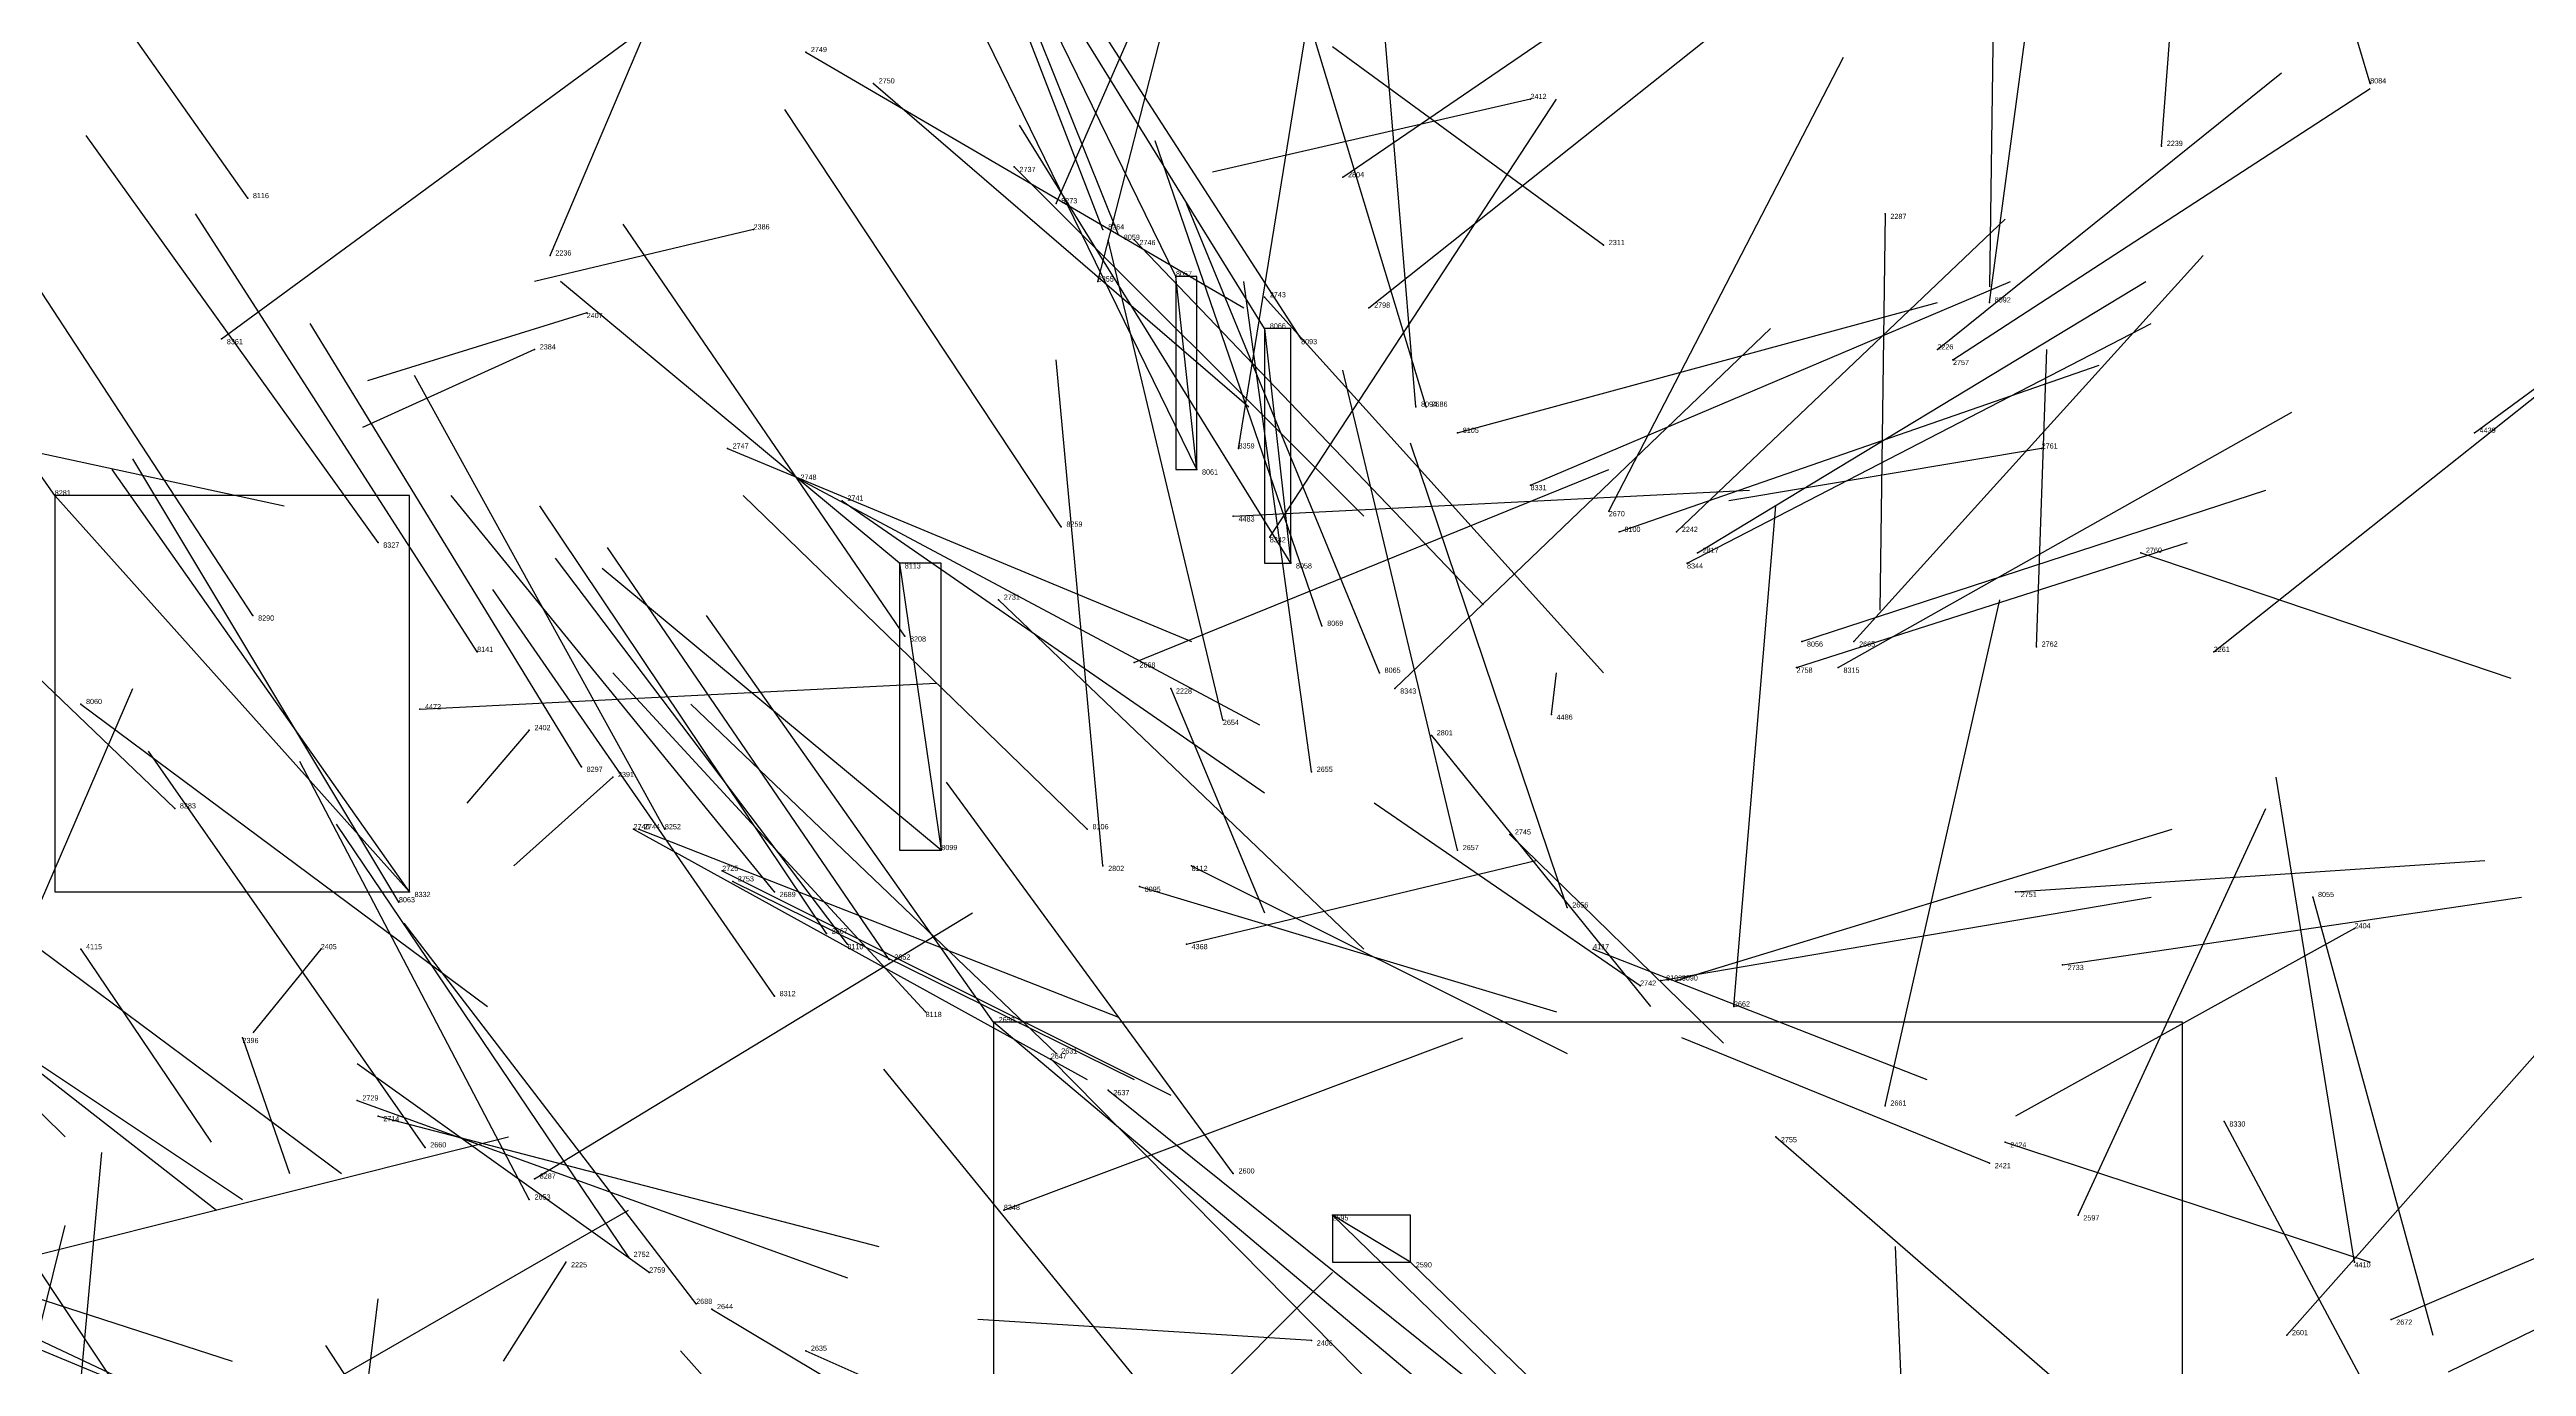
# Model space of a CAD drawing. Extents: x 59.1 to 70.8, y 600.3 to 605.1.
# Drawn here: x 67.438 to 67.913, y 603.617 to 603.8695 of the extents above; entities that cross this region are included whole.
import ezdxf

# ---------------------------------------------------------------- set-up
doc = ezdxf.new("R2010")
doc.units = 0
for name, color, linetype in [('Clients', 3, 'CONTINUOUS'), ('Facilities', 3, 'CONTINUOUS'), ('Facilities_lines', 3, 'CONTINUOUS'), ('Min_max_boxes', 1, 'CONTINUOUS'), ('Normals', 1, 'CONTINUOUS'), ('Source_points', 5, 'CONTINUOUS'), ('Text', 3, 'CONTINUOUS')]:
    doc.layers.add(name, color=color, linetype=linetype)

msp = doc.modelspace()

# ---------------------------------------------------------------- linework, layer by layer
at = {"layer": 'Clients', "color": 5}
for p in [(67.654, 603.826, 459.912), (67.439, 603.784, 458.736), (67.676, 603.771, 459.844), (67.609, 603.716, 459.093), (67.619, 603.683, 451.254), (67.684, 603.646, 450.888)]:
    msp.add_point(p, dxfattribs=at)
at = {"layer": 'Facilities', "color": 3}
for p in [(67.583, 603.869, 451.848), (67.596, 603.863, 451.774), (67.722, 603.86, 448.66), (67.883, 603.863, 459.43), (67.843, 603.851, 449.091), (67.623, 603.847, 451.704), (67.476, 603.841, 459.003), (67.686, 603.845, 452.281), (67.631, 603.84, 460.413), (67.79, 603.838, 449.122), (67.573, 603.835, 448.453), (67.64, 603.835, 460.075), (67.643, 603.834, 459.992), (67.646, 603.833, 451.636), (67.736, 603.832, 449.585), (67.534, 603.83, 452.472), (67.639, 603.825, 460.292), (67.671, 603.822, 451.565), (67.541, 603.819, 448.504), (67.691, 603.82, 452.174), (67.81, 603.821, 459.383), (67.471, 603.814, 462.062), (67.671, 603.816, 459.835), (67.678, 603.814, 459.753), (67.531, 603.812, 448.486), (67.8, 603.812, 452.419), (67.803, 603.81, 451.97), (67.7, 603.801, 459.679), (67.702, 603.801, 451.494), (67.708, 603.796, 459.261), (67.903, 603.796, 456.597), (67.568, 603.793, 451.843), (67.658, 603.789, 459.929), (67.666, 603.793, 460.256), (67.82, 603.793, 451.9), (67.582, 603.787, 451.77), (67.722, 603.786, 460.89), (67.59, 603.783, 451.696), (67.665, 603.78, 453.324), (67.737, 603.781, 451.428), (67.501, 603.775, 458.991), (67.632, 603.778, 458.965), (67.672, 603.776, 460.582), (67.739, 603.777, 459.358), (67.75, 603.777, 452.394), (67.601, 603.771, 459.132), (67.752, 603.771, 460.993), (67.754, 603.773, 452.006), (67.839, 603.773, 451.831), (67.477, 603.761, 458.835), (67.62, 603.764, 451.554), (67.602, 603.757, 458.886), (67.682, 603.759, 459.819), (67.774, 603.756, 459.294), (67.784, 603.756, 451.36), (67.52, 603.754, 458.697), (67.646, 603.752, 451.481), (67.773, 603.751, 451.939), (67.781, 603.751, 460.904), (67.819, 603.755, 451.887), (67.853, 603.754, 452.47), (67.653, 603.747, 452.012), (67.693, 603.75, 459.76), (67.696, 603.747, 460.716), (67.444, 603.744, 458.498), (67.509, 603.743, 453.354), (67.726, 603.742, 453.39), (67.53, 603.739, 448.45), (67.663, 603.741, 451.409), (67.703, 603.738, 452.019), (67.54, 603.732, 458.755), (67.546, 603.73, 448.426), (67.68, 603.731, 451.34), (67.462, 603.724, 458.632), (67.55, 603.72, 451.69), (67.551, 603.72, 451.768), (67.556, 603.72, 458.819), (67.637, 603.72, 459.012), (67.718, 603.719, 451.949), (67.64, 603.713, 452.315), (67.657, 603.713, 459.114), (67.708, 603.716, 451.268), (67.507, 603.708, 458.719), (67.567, 603.712, 451.617), (67.569, 603.71, 451.846), (67.577, 603.708, 451.546), (67.647, 603.709, 459.076), (67.815, 603.708, 451.802), (67.505, 603.706, 458.778), (67.729, 603.705, 451.196), (67.872, 603.707, 459.585), (67.587, 603.7, 451.471), (67.88, 603.701, 448.681), (67.444, 603.697, 455.793), (67.49, 603.697, 448.508), (67.591, 603.698, 459.029), (67.599, 603.695, 451.325), (67.656, 603.698, 457.586), (67.734, 603.697, 455.757), (67.824, 603.694, 451.736), (67.743, 603.69, 451.879), (67.747, 603.691, 459.294), (67.75, 603.691, 459.512), (67.577, 603.688, 458.965), (67.606, 603.685, 459.058), (67.761, 603.686, 451.127), (67.475, 603.68, 448.526), (67.63, 603.676, 451.18), (67.631, 603.677, 451.103), (67.641, 603.67, 451.033), (67.497, 603.668, 451.799), (67.79, 603.667, 451.058), (67.501, 603.665, 451.724), (67.769, 603.661, 451.81), (67.855, 603.664, 458.607), (67.51, 603.659, 451.278), (67.81, 603.656, 448.627), (67.813, 603.66, 448.816), (67.531, 603.653, 458.526), (67.665, 603.654, 450.962), (67.53, 603.649, 451.354), (67.621, 603.647, 460.674), (67.827, 603.646, 450.989), (67.537, 603.637, 448.45), (67.549, 603.638, 451.583), (67.699, 603.637, 450.816), (67.88, 603.637, 456.514), (67.553, 603.635, 451.886), (67.562, 603.629, 451.511), (67.565, 603.628, 451.135), (67.867, 603.623, 450.921), (67.887, 603.626, 451.468), (67.583, 603.62, 451.064), (67.68, 603.622, 448.576)]:
    msp.add_point(p, dxfattribs=at)
at = {"layer": 'Facilities_lines', "color": 3}
for p, q in [((67.658, 603.789, 459.929), (67.654, 603.826, 459.912)), ((67.671, 603.816, 459.835), (67.676, 603.771, 459.844)), ((67.507, 603.708, 458.719), (67.439, 603.784, 458.736)), ((67.601, 603.771, 459.132), (67.609, 603.716, 459.093)), ((67.847, 603.491, 451.377), (67.619, 603.683, 451.254)), ((67.699, 603.637, 450.816), (67.684, 603.646, 450.888))]:
    msp.add_line(p, q, dxfattribs=at)
at = {"layer": 'Min_max_boxes', "color": 1}
for p, q in [((67.658, 603.826, 459.912), (67.654, 603.826, 459.912)), ((67.654, 603.826, 459.912), (67.654, 603.789, 459.912)), ((67.658, 603.826, 459.929), (67.654, 603.826, 459.929)), ((67.654, 603.826, 459.929), (67.654, 603.789, 459.929)), ((67.654, 603.826, 459.912), (67.654, 603.826, 459.929)), ((67.658, 603.789, 459.912), (67.658, 603.826, 459.912)), ((67.658, 603.789, 459.929), (67.658, 603.826, 459.929)), ((67.658, 603.826, 459.912), (67.658, 603.826, 459.929)), ((67.676, 603.816, 459.835), (67.671, 603.816, 459.835)), ((67.671, 603.816, 459.835), (67.671, 603.771, 459.835)), ((67.676, 603.816, 459.844), (67.671, 603.816, 459.844)), ((67.671, 603.816, 459.844), (67.671, 603.771, 459.844)), ((67.671, 603.816, 459.835), (67.671, 603.816, 459.844)), ((67.676, 603.771, 459.835), (67.676, 603.816, 459.835)), ((67.676, 603.771, 459.844), (67.676, 603.816, 459.844)), ((67.676, 603.816, 459.835), (67.676, 603.816, 459.844)), ((67.654, 603.789, 459.912), (67.658, 603.789, 459.912)), ((67.654, 603.789, 459.929), (67.658, 603.789, 459.929)), ((67.654, 603.789, 459.912), (67.654, 603.789, 459.929)), ((67.658, 603.789, 459.912), (67.658, 603.789, 459.929)), ((67.507, 603.784, 458.719), (67.439, 603.784, 458.719)), ((67.439, 603.784, 458.719), (67.439, 603.708, 458.719)), ((67.507, 603.784, 458.736), (67.439, 603.784, 458.736)), ((67.439, 603.784, 458.736), (67.439, 603.708, 458.736)), ((67.439, 603.784, 458.719), (67.439, 603.784, 458.736)), ((67.507, 603.708, 458.719), (67.507, 603.784, 458.719)), ((67.507, 603.708, 458.736), (67.507, 603.784, 458.736)), ((67.507, 603.784, 458.719), (67.507, 603.784, 458.736)), ((67.609, 603.771, 459.093), (67.601, 603.771, 459.093)), ((67.601, 603.771, 459.093), (67.601, 603.716, 459.093)), ((67.609, 603.771, 459.132), (67.601, 603.771, 459.132)), ((67.601, 603.771, 459.132), (67.601, 603.716, 459.132)), ((67.601, 603.771, 459.093), (67.601, 603.771, 459.132)), ((67.609, 603.716, 459.093), (67.609, 603.771, 459.093)), ((67.609, 603.716, 459.132), (67.609, 603.771, 459.132)), ((67.609, 603.771, 459.093), (67.609, 603.771, 459.132)), ((67.671, 603.771, 459.835), (67.676, 603.771, 459.835)), ((67.671, 603.771, 459.844), (67.676, 603.771, 459.844)), ((67.671, 603.771, 459.835), (67.671, 603.771, 459.844)), ((67.676, 603.771, 459.835), (67.676, 603.771, 459.844)), ((67.601, 603.716, 459.093), (67.609, 603.716, 459.093)), ((67.601, 603.716, 459.132), (67.609, 603.716, 459.132)), ((67.601, 603.716, 459.093), (67.601, 603.716, 459.132)), ((67.609, 603.716, 459.093), (67.609, 603.716, 459.132)), ((67.439, 603.708, 458.719), (67.507, 603.708, 458.719)), ((67.439, 603.708, 458.736), (67.507, 603.708, 458.736)), ((67.439, 603.708, 458.719), (67.439, 603.708, 458.736)), ((67.507, 603.708, 458.719), (67.507, 603.708, 458.736)), ((67.847, 603.683, 451.254), (67.619, 603.683, 451.254)), ((67.619, 603.683, 451.254), (67.619, 603.491, 451.254)), ((67.847, 603.683, 451.377), (67.619, 603.683, 451.377)), ((67.619, 603.683, 451.377), (67.619, 603.491, 451.377)), ((67.619, 603.683, 451.254), (67.619, 603.683, 451.377)), ((67.847, 603.491, 451.254), (67.847, 603.683, 451.254)), ((67.847, 603.491, 451.377), (67.847, 603.683, 451.377)), ((67.847, 603.683, 451.254), (67.847, 603.683, 451.377)), ((67.699, 603.646, 450.816), (67.684, 603.646, 450.816)), ((67.684, 603.646, 450.816), (67.684, 603.637, 450.816)), ((67.699, 603.646, 450.888), (67.684, 603.646, 450.888)), ((67.684, 603.646, 450.888), (67.684, 603.637, 450.888)), ((67.684, 603.646, 450.816), (67.684, 603.646, 450.888)), ((67.699, 603.637, 450.816), (67.699, 603.646, 450.816)), ((67.699, 603.637, 450.888), (67.699, 603.646, 450.888)), ((67.699, 603.646, 450.816), (67.699, 603.646, 450.888)), ((67.684, 603.637, 450.816), (67.699, 603.637, 450.816)), ((67.684, 603.637, 450.888), (67.699, 603.637, 450.888)), ((67.684, 603.637, 450.816), (67.684, 603.637, 450.888)), ((67.699, 603.637, 450.816), (67.699, 603.637, 450.888))]:
    msp.add_line(p, q, dxfattribs=at)
at = {"layer": 'Normals', "color": 1}
for p, q in [((67.883, 603.863, 459.43), (67.855, 603.957, 459.413)), ((67.64, 603.835, 460.075), (67.604, 603.928, 460.072)), ((67.631, 603.84, 460.413), (67.671, 603.931, 460.415)), ((67.843, 603.851, 449.091), (67.849, 603.931, 449.032)), ((67.643, 603.834, 459.992), (67.606, 603.926, 459.979)), ((67.639, 603.825, 460.292), (67.664, 603.922, 460.292)), ((67.476, 603.841, 459.003), (67.421, 603.919, 459.032)), ((67.534, 603.83, 452.472), (67.571, 603.917, 452.44)), ((67.81, 603.821, 459.383), (67.823, 603.918, 459.361)), ((67.654, 603.826, 459.912), (67.611, 603.914, 459.891)), ((67.671, 603.816, 459.835), (67.619, 603.9, 459.817)), ((67.686, 603.845, 452.281), (67.765, 603.899, 452.251)), ((67.678, 603.814, 459.753), (67.625, 603.896, 459.732)), ((67.7, 603.801, 459.679), (67.692, 603.897, 459.651)), ((67.811, 603.894, 449.071), (67.81, 603.824, 449.142)), ((67.666, 603.793, 460.256), (67.682, 603.892, 460.259)), ((67.702, 603.801, 451.494), (67.675, 603.89, 451.457)), ((67.691, 603.82, 452.174), (67.769, 603.882, 452.163)), ((67.658, 603.789, 459.929), (67.615, 603.877, 459.908)), ((67.471, 603.814, 462.062), (67.55, 603.872, 462.083)), ((67.736, 603.832, 449.585), (67.684, 603.87, 449.662)), ((67.439, 603.784, 458.736), (67.382, 603.865, 458.748)), ((67.583, 603.869, 451.848), (67.667, 603.82, 451.87)), ((67.737, 603.781, 451.428), (67.782, 603.868, 451.408)), ((67.8, 603.812, 452.419), (67.866, 603.865, 452.366)), ((67.596, 603.863, 451.774), (67.668, 603.801, 451.804)), ((67.722, 603.86, 448.66), (67.661, 603.846, 448.738)), ((67.672, 603.776, 460.582), (67.727, 603.86, 460.583)), ((67.803, 603.81, 451.97), (67.883, 603.862, 452)), ((67.632, 603.778, 458.965), (67.579, 603.858, 458.991)), ((67.501, 603.775, 458.991), (67.445, 603.853, 459.019)), ((67.676, 603.771, 459.844), (67.624, 603.855, 459.826)), ((67.682, 603.759, 459.819), (67.65, 603.852, 459.799)), ((67.903, 603.796, 456.597), (67.983, 603.855, 456.585)), ((67.623, 603.847, 451.704), (67.69, 603.78, 451.735)), ((67.477, 603.761, 458.835), (67.424, 603.842, 458.859)), ((67.52, 603.754, 458.697), (67.466, 603.838, 458.708)), ((67.693, 603.75, 459.76), (67.656, 603.84, 459.736)), ((67.75, 603.777, 452.394), (67.813, 603.837, 452.345)), ((67.79, 603.838, 449.122), (67.789, 603.762, 449.187)), ((67.573, 603.835, 448.453), (67.531, 603.825, 448.543)), ((67.602, 603.757, 458.886), (67.548, 603.836, 458.915)), ((67.663, 603.741, 451.409), (67.641, 603.833, 451.375)), ((67.646, 603.833, 451.636), (67.713, 603.763, 451.661)), ((67.784, 603.756, 451.36), (67.851, 603.83, 451.357)), ((67.601, 603.771, 459.132), (67.536, 603.825, 459.185)), ((67.68, 603.731, 451.34), (67.667, 603.825, 451.308)), ((67.671, 603.822, 451.565), (67.736, 603.75, 451.592)), ((67.722, 603.786, 460.89), (67.814, 603.825, 460.886)), ((67.754, 603.773, 452.006), (67.84, 603.825, 452.005)), ((67.541, 603.819, 448.504), (67.499, 603.806, 448.594)), ((67.708, 603.796, 459.261), (67.8, 603.821, 459.229)), ((67.54, 603.732, 458.755), (67.488, 603.817, 458.768)), ((67.696, 603.747, 460.716), (67.768, 603.816, 460.717)), ((67.752, 603.771, 460.993), (67.841, 603.817, 460.999)), ((67.531, 603.812, 448.486), (67.498, 603.797, 448.579)), ((67.64, 603.713, 452.315), (67.631, 603.81, 452.292)), ((67.708, 603.716, 451.268), (67.686, 603.808, 451.236)), ((67.739, 603.777, 459.358), (67.831, 603.809, 459.338)), ((67.819, 603.755, 451.887), (67.821, 603.812, 451.969)), ((67.853, 603.754, 452.47), (67.926, 603.812, 452.433)), ((67.386, 603.803, 454.803), (67.483, 603.782, 454.812)), ((67.556, 603.72, 458.819), (67.508, 603.807, 458.829)), ((67.781, 603.751, 460.904), (67.868, 603.8, 460.898)), ((67.729, 603.705, 451.196), (67.699, 603.794, 451.163)), ((67.462, 603.724, 458.632), (67.392, 603.791, 458.656)), ((67.507, 603.708, 458.719), (67.45, 603.789, 458.731)), ((67.505, 603.706, 458.778), (67.454, 603.791, 458.788)), ((67.568, 603.793, 451.843), (67.657, 603.756, 451.816)), ((67.646, 603.752, 451.481), (67.737, 603.789, 451.461)), ((67.82, 603.793, 451.9), (67.76, 603.783, 451.98)), ((67.577, 603.708, 451.546), (67.515, 603.784, 451.529)), ((67.637, 603.72, 459.012), (67.571, 603.784, 459.052)), ((67.582, 603.787, 451.77), (67.67, 603.74, 451.766)), ((67.665, 603.78, 453.324), (67.764, 603.785, 453.315)), ((67.774, 603.756, 459.294), (67.863, 603.785, 459.259)), ((67.587, 603.7, 451.471), (67.532, 603.782, 451.457)), ((67.59, 603.783, 451.696), (67.671, 603.727, 451.713)), ((67.761, 603.686, 451.127), (67.769, 603.782, 451.102)), ((67.773, 603.751, 451.939), (67.848, 603.775, 452.001)), ((67.591, 603.698, 459.029), (67.535, 603.772, 459.067)), ((67.609, 603.716, 459.093), (67.544, 603.77, 459.146)), ((67.599, 603.695, 451.325), (67.545, 603.774, 451.297)), ((67.839, 603.773, 451.831), (67.91, 603.749, 451.765)), ((67.577, 603.688, 458.965), (67.523, 603.766, 458.997)), ((67.619, 603.683, 451.254), (67.564, 603.761, 451.224)), ((67.62, 603.764, 451.554), (67.69, 603.697, 451.58)), ((67.79, 603.667, 451.058), (67.812, 603.764, 451.047)), ((67.422, 603.673, 457.54), (67.454, 603.747, 457.599)), ((67.509, 603.743, 453.354), (67.608, 603.748, 453.369)), ((67.606, 603.685, 459.058), (67.546, 603.75, 459.105)), ((67.653, 603.747, 452.012), (67.671, 603.704, 452.1)), ((67.726, 603.742, 453.39), (67.727, 603.75, 453.49)), ((67.444, 603.744, 458.498), (67.522, 603.686, 458.475)), ((67.631, 603.677, 451.103), (67.561, 603.744, 451.078)), ((67.53, 603.739, 448.45), (67.518, 603.725, 448.548)), ((67.703, 603.738, 452.019), (67.745, 603.686, 452.093)), ((67.51, 603.659, 451.278), (67.457, 603.735, 451.24)), ((67.53, 603.649, 451.354), (67.486, 603.733, 451.322)), ((67.373, 603.728, 458.411), (67.441, 603.661, 458.382)), ((67.546, 603.73, 448.426), (67.527, 603.713, 448.523)), ((67.665, 603.654, 450.962), (67.61, 603.729, 450.924)), ((67.88, 603.637, 456.514), (67.865, 603.73, 456.481)), ((67.743, 603.69, 451.879), (67.692, 603.725, 451.958)), ((67.827, 603.646, 450.989), (67.863, 603.724, 450.939)), ((67.549, 603.638, 451.583), (67.493, 603.721, 451.58)), ((67.55, 603.72, 451.69), (67.637, 603.672, 451.7)), ((67.551, 603.72, 451.768), (67.643, 603.684, 451.75)), ((67.718, 603.719, 451.949), (67.759, 603.679, 452.031)), ((67.75, 603.691, 459.512), (67.845, 603.72, 459.5)), ((67.656, 603.698, 457.586), (67.723, 603.714, 457.658)), ((67.657, 603.713, 459.114), (67.729, 603.677, 459.055)), ((67.815, 603.708, 451.802), (67.905, 603.714, 451.759)), ((67.416, 603.712, 452.311), (67.494, 603.654, 452.334)), ((67.567, 603.712, 451.617), (67.653, 603.669, 451.646)), ((67.569, 603.71, 451.846), (67.646, 603.672, 451.795)), ((67.647, 603.709, 459.076), (67.727, 603.685, 459.021)), ((67.393, 603.707, 458.473), (67.47, 603.647, 458.451)), ((67.531, 603.653, 458.526), (67.615, 603.704, 458.508)), ((67.747, 603.691, 459.294), (67.841, 603.707, 459.264)), ((67.824, 603.694, 451.736), (67.912, 603.707, 451.689)), ((67.872, 603.707, 459.585), (67.895, 603.623, 459.634)), ((67.394, 603.703, 458.543), (67.475, 603.649, 458.521)), ((67.562, 603.629, 451.511), (67.506, 603.702, 451.55)), ((67.88, 603.701, 448.681), (67.815, 603.665, 448.748)), ((67.444, 603.697, 455.793), (67.469, 603.66, 455.883)), ((67.49, 603.697, 448.508), (67.477, 603.681, 448.606)), ((67.734, 603.697, 455.757), (67.798, 603.672, 455.83)), ((67.475, 603.68, 448.526), (67.484, 603.654, 448.622)), ((67.621, 603.647, 460.674), (67.709, 603.68, 460.64)), ((67.81, 603.656, 448.627), (67.751, 603.68, 448.705)), ((67.867, 603.623, 450.921), (67.921, 603.684, 450.863)), ((67.457, 603.604, 451.274), (67.407, 603.679, 451.231)), ((67.553, 603.635, 451.886), (67.497, 603.675, 451.958)), ((67.63, 603.676, 451.18), (67.698, 603.607, 451.206)), ((67.66, 603.598, 451.859), (67.598, 603.674, 451.875)), ((67.641, 603.67, 451.033), (67.717, 603.609, 451.055)), ((67.497, 603.668, 451.799), (67.591, 603.634, 451.798)), ((67.43, 603.637, 453.264), (67.526, 603.661, 453.277)), ((67.501, 603.665, 451.724), (67.597, 603.64, 451.737)), ((67.769, 603.661, 451.81), (67.844, 603.596, 451.824)), ((67.855, 603.664, 458.607), (67.887, 603.604, 458.681)), ((67.887, 603.626, 451.468), (67.976, 603.664, 451.493)), ((67.439, 603.559, 451.636), (67.448, 603.658, 451.645)), ((67.813, 603.66, 448.816), (67.883, 603.637, 448.749)), ((67.898, 603.616, 451.4), (67.986, 603.659, 451.419)), ((67.383, 603.647, 452.012), (67.466, 603.608, 452.052)), ((67.464, 603.598, 458.568), (67.549, 603.647, 458.552)), ((67.396, 603.643, 451.937), (67.473, 603.618, 451.995)), ((67.417, 603.547, 451.385), (67.441, 603.644, 451.385)), ((67.684, 603.646, 450.888), (67.752, 603.58, 450.92)), ((67.537, 603.637, 448.45), (67.525, 603.618, 448.547)), ((67.699, 603.637, 450.816), (67.767, 603.571, 450.847)), ((67.796, 603.545, 451.639), (67.792, 603.64, 451.607)), ((67.614, 603.565, 461.401), (67.684, 603.635, 461.417)), ((67.415, 603.629, 451.867), (67.502, 603.593, 451.901)), ((67.489, 603.531, 451.345), (67.501, 603.63, 451.34)), ((67.565, 603.628, 451.135), (67.647, 603.579, 451.165)), ((67.68, 603.622, 448.576), (67.616, 603.626, 448.653)), ((67.543, 603.542, 451.965), (67.491, 603.621, 451.933)), ((67.619, 603.553, 451.863), (67.559, 603.62, 451.906)), ((67.583, 603.62, 451.064), (67.671, 603.581, 451.091))]:
    msp.add_line(p, q, dxfattribs=at)
at = {"layer": 'Source_points', "color": 5}
for p in [(67.583, 603.869, 451.848), (67.596, 603.863, 451.774), (67.722, 603.86, 448.66), (67.883, 603.863, 459.43), (67.843, 603.851, 449.091), (67.623, 603.847, 451.704), (67.476, 603.841, 459.003), (67.686, 603.845, 452.281), (67.631, 603.84, 460.413), (67.79, 603.838, 449.122), (67.573, 603.835, 448.453), (67.64, 603.835, 460.075), (67.643, 603.834, 459.992), (67.646, 603.833, 451.636), (67.736, 603.832, 449.585), (67.534, 603.83, 452.472), (67.639, 603.825, 460.292), (67.654, 603.826, 459.912), (67.671, 603.822, 451.565), (67.541, 603.819, 448.504), (67.691, 603.82, 452.174), (67.81, 603.821, 459.383), (67.471, 603.814, 462.062), (67.671, 603.816, 459.835), (67.678, 603.814, 459.753), (67.531, 603.812, 448.486), (67.8, 603.812, 452.419), (67.803, 603.81, 451.97), (67.7, 603.801, 459.679), (67.702, 603.801, 451.494), (67.708, 603.796, 459.261), (67.903, 603.796, 456.597), (67.568, 603.793, 451.843), (67.658, 603.789, 459.929), (67.666, 603.793, 460.256), (67.82, 603.793, 451.9), (67.439, 603.784, 458.736), (67.582, 603.787, 451.77), (67.722, 603.786, 460.89), (67.59, 603.783, 451.696), (67.665, 603.78, 453.324), (67.737, 603.781, 451.428), (67.501, 603.775, 458.991), (67.632, 603.778, 458.965), (67.672, 603.776, 460.582), (67.739, 603.777, 459.358), (67.75, 603.777, 452.394), (67.601, 603.771, 459.132), (67.676, 603.771, 459.844), (67.752, 603.771, 460.993), (67.754, 603.773, 452.006), (67.839, 603.773, 451.831), (67.477, 603.761, 458.835), (67.62, 603.764, 451.554), (67.602, 603.757, 458.886), (67.682, 603.759, 459.819), (67.774, 603.756, 459.294), (67.784, 603.756, 451.36), (67.52, 603.754, 458.697), (67.646, 603.752, 451.481), (67.773, 603.751, 451.939), (67.781, 603.751, 460.904), (67.819, 603.755, 451.887), (67.853, 603.754, 452.47), (67.653, 603.747, 452.012), (67.693, 603.75, 459.76), (67.696, 603.747, 460.716), (67.444, 603.744, 458.498), (67.509, 603.743, 453.354), (67.726, 603.742, 453.39), (67.53, 603.739, 448.45), (67.663, 603.741, 451.409), (67.703, 603.738, 452.019), (67.54, 603.732, 458.755), (67.546, 603.73, 448.426), (67.68, 603.731, 451.34), (67.462, 603.724, 458.632), (67.55, 603.72, 451.69), (67.551, 603.72, 451.768), (67.556, 603.72, 458.819), (67.637, 603.72, 459.012), (67.718, 603.719, 451.949), (67.609, 603.716, 459.093), (67.64, 603.713, 452.315), (67.657, 603.713, 459.114), (67.708, 603.716, 451.268), (67.507, 603.708, 458.719), (67.567, 603.712, 451.617), (67.569, 603.71, 451.846), (67.577, 603.708, 451.546), (67.647, 603.709, 459.076), (67.815, 603.708, 451.802), (67.505, 603.706, 458.778), (67.729, 603.705, 451.196), (67.872, 603.707, 459.585), (67.587, 603.7, 451.471), (67.88, 603.701, 448.681), (67.444, 603.697, 455.793), (67.49, 603.697, 448.508), (67.591, 603.698, 459.029), (67.599, 603.695, 451.325), (67.656, 603.698, 457.586), (67.734, 603.697, 455.757), (67.824, 603.694, 451.736), (67.743, 603.69, 451.879), (67.747, 603.691, 459.294), (67.75, 603.691, 459.512), (67.577, 603.688, 458.965), (67.606, 603.685, 459.058), (67.761, 603.686, 451.127), (67.475, 603.68, 448.526), (67.619, 603.683, 451.254), (67.63, 603.676, 451.18), (67.631, 603.677, 451.103), (67.641, 603.67, 451.033), (67.497, 603.668, 451.799), (67.79, 603.667, 451.058), (67.501, 603.665, 451.724), (67.769, 603.661, 451.81), (67.855, 603.664, 458.607), (67.51, 603.659, 451.278), (67.81, 603.656, 448.627), (67.813, 603.66, 448.816), (67.531, 603.653, 458.526), (67.665, 603.654, 450.962), (67.53, 603.649, 451.354), (67.621, 603.647, 460.674), (67.684, 603.646, 450.888), (67.827, 603.646, 450.989), (67.537, 603.637, 448.45), (67.549, 603.638, 451.583), (67.699, 603.637, 450.816), (67.88, 603.637, 456.514), (67.553, 603.635, 451.886), (67.562, 603.629, 451.511), (67.565, 603.628, 451.135), (67.867, 603.623, 450.921), (67.887, 603.626, 451.468), (67.583, 603.62, 451.064), (67.68, 603.622, 448.576)]:
    msp.add_point(p, dxfattribs=at)

# ---------------------------------------------------------------- texts
at = {"layer": 'Text', "color": 3}
for s, p in [('2749', (67.584, 603.869, 451.848)), ('2750', (67.597, 603.863, 451.774)), ('2412', (67.722, 603.86, 448.66)), ('8084', (67.883, 603.863, 459.43)), ('2239', (67.844, 603.851, 449.091)), ('2737', (67.624, 603.846, 451.704)), ('2804', (67.687, 603.845, 452.281)), ('8116', (67.477, 603.841, 459.003)), ('8273', (67.632, 603.84, 460.413)), ('2287', (67.791, 603.837, 449.122)), ('2386', (67.573, 603.835, 448.453)), ('8264', (67.641, 603.835, 460.075)), ('8059', (67.644, 603.833, 459.992)), ('2746', (67.647, 603.832, 451.636)), ('2311', (67.737, 603.832, 449.585)), ('2236', (67.535, 603.83, 452.472)), ('8057', (67.654, 603.826, 459.912)), ('8355', (67.639, 603.825, 460.292)), ('2743', (67.672, 603.822, 451.565)), ('8092', (67.811, 603.821, 459.383)), ('2407', (67.541, 603.818, 448.504)), ('2798', (67.692, 603.82, 452.174)), ('8361', (67.472, 603.813, 462.062)), ('2384', (67.532, 603.812, 448.486)), ('8066', (67.672, 603.816, 459.835)), ('8093', (67.678, 603.813, 459.753)), ('2226', (67.8, 603.812, 452.419)), ('2757', (67.803, 603.809, 451.97)), ('8094', (67.701, 603.801, 459.679)), ('2686', (67.703, 603.801, 451.494)), ('2747', (67.569, 603.793, 451.843)), ('8359', (67.666, 603.793, 460.256)), ('8105', (67.709, 603.796, 459.261)), ('2761', (67.82, 603.793, 451.9)), ('4439', (67.904, 603.796, 456.597)), ('8061', (67.659, 603.788, 459.929)), ('8281', (67.439, 603.784, 458.736)), ('2748', (67.582, 603.787, 451.77)), ('2741', (67.591, 603.783, 451.696)), ('8331', (67.722, 603.785, 460.89)), ('4483', (67.666, 603.779, 453.324)), ('2670', (67.737, 603.78, 451.428)), ('8327', (67.502, 603.774, 458.991)), ('8259', (67.633, 603.778, 458.965)), ('8342', (67.672, 603.775, 460.582)), ('8100', (67.74, 603.777, 459.358)), ('2242', (67.751, 603.777, 452.394)), ('8113', (67.602, 603.77, 459.132)), ('8058', (67.677, 603.77, 459.844)), ('8344', (67.752, 603.77, 460.993)), ('2817', (67.755, 603.773, 452.006)), ('2760', (67.84, 603.773, 451.831)), ('2731', (67.621, 603.764, 451.554)), ('8290', (67.478, 603.76, 458.835)), ('8208', (67.603, 603.756, 458.886)), ('8069', (67.683, 603.759, 459.819)), ('8056', (67.775, 603.755, 459.294)), ('2665', (67.785, 603.755, 451.36)), ('2762', (67.82, 603.755, 451.887)), ('8141', (67.52, 603.754, 458.697)), ('2668', (67.647, 603.751, 451.481)), ('8065', (67.694, 603.75, 459.76)), ('2758', (67.773, 603.75, 451.939)), ('8315', (67.782, 603.75, 460.904)), ('2261', (67.853, 603.754, 452.47)), ('2228', (67.654, 603.746, 452.012)), ('8343', (67.697, 603.746, 460.716)), ('8060', (67.445, 603.744, 458.498)), ('4472', (67.51, 603.743, 453.354)), ('4486', (67.727, 603.741, 453.39)), ('2402', (67.531, 603.739, 448.45)), ('2654', (67.663, 603.74, 451.409)), ('2801', (67.704, 603.738, 452.019)), ('8297', (67.541, 603.731, 458.755)), ('2655', (67.681, 603.731, 451.34)), ('2391', (67.547, 603.73, 448.426)), ('8283', (67.463, 603.724, 458.632)), ('2740', (67.55, 603.72, 451.69)), ('2744', (67.552, 603.72, 451.768)), ('8252', (67.556, 603.72, 458.819)), ('8106', (67.638, 603.72, 459.012)), ('2745', (67.719, 603.719, 451.949)), ('2725', (67.567, 603.712, 451.617)), ('8099', (67.609, 603.716, 459.093)), ('2802', (67.641, 603.712, 452.315)), ('8112', (67.657, 603.712, 459.114)), ('2657', (67.709, 603.716, 451.268)), ('8332', (67.508, 603.707, 458.719)), ('2753', (67.57, 603.71, 451.846)), ('2689', (67.578, 603.707, 451.546)), ('8095', (67.648, 603.708, 459.076)), ('2751', (67.816, 603.707, 451.802)), ('8055', (67.873, 603.707, 459.585)), ('8063', (67.505, 603.706, 458.778)), ('2656', (67.73, 603.705, 451.196)), ('2667', (67.588, 603.7, 451.471)), ('2404', (67.88, 603.701, 448.681)), ('4115', (67.445, 603.697, 455.793)), ('2405', (67.49, 603.697, 448.508)), ('8110', (67.591, 603.697, 459.029)), ('2652', (67.6, 603.695, 451.325)), ('4368', (67.657, 603.697, 457.586)), ('4117', (67.734, 603.697, 455.757)), ('2733', (67.825, 603.693, 451.736)), ('8312', (67.578, 603.688, 458.965)), ('2742', (67.743, 603.69, 451.879)), ('8103', (67.748, 603.691, 459.294)), ('8090', (67.751, 603.691, 459.512)), ('8118', (67.606, 603.684, 459.058)), ('2662', (67.761, 603.686, 451.127)), ('2396', (67.475, 603.679, 448.526)), ('2650', (67.62, 603.683, 451.254)), ('2647', (67.63, 603.676, 451.18)), ('2631', (67.632, 603.677, 451.103)), ('2637', (67.642, 603.669, 451.033)), ('2729', (67.498, 603.668, 451.799)), ('2661', (67.791, 603.667, 451.058)), ('2714', (67.502, 603.664, 451.724)), ('2755', (67.77, 603.66, 451.81)), ('8330', (67.856, 603.663, 458.607)), ('2660', (67.511, 603.659, 451.278)), ('2421', (67.811, 603.655, 448.627)), ('2424', (67.814, 603.659, 448.816)), ('8287', (67.532, 603.653, 458.526)), ('2600', (67.666, 603.654, 450.962)), ('2653', (67.531, 603.649, 451.354)), ('8348', (67.621, 603.647, 460.674)), ('2595', (67.684, 603.645, 450.888)), ('2597', (67.828, 603.645, 450.989)), ('2225', (67.538, 603.636, 448.45)), ('2752', (67.55, 603.638, 451.583)), ('2590', (67.7, 603.636, 450.816)), ('4410', (67.88, 603.636, 456.514)), ('2759', (67.553, 603.635, 451.886)), ('2688', (67.562, 603.629, 451.511)), ('2644', (67.566, 603.628, 451.135)), ('2601', (67.868, 603.623, 450.921)), ('2672', (67.888, 603.625, 451.468)), ('2635', (67.584, 603.62, 451.064)), ('2406', (67.681, 603.621, 448.576))]:
    msp.add_text(s, height=0.001, dxfattribs=at).set_placement(p)

doc.saveas('drawing.dxf')
